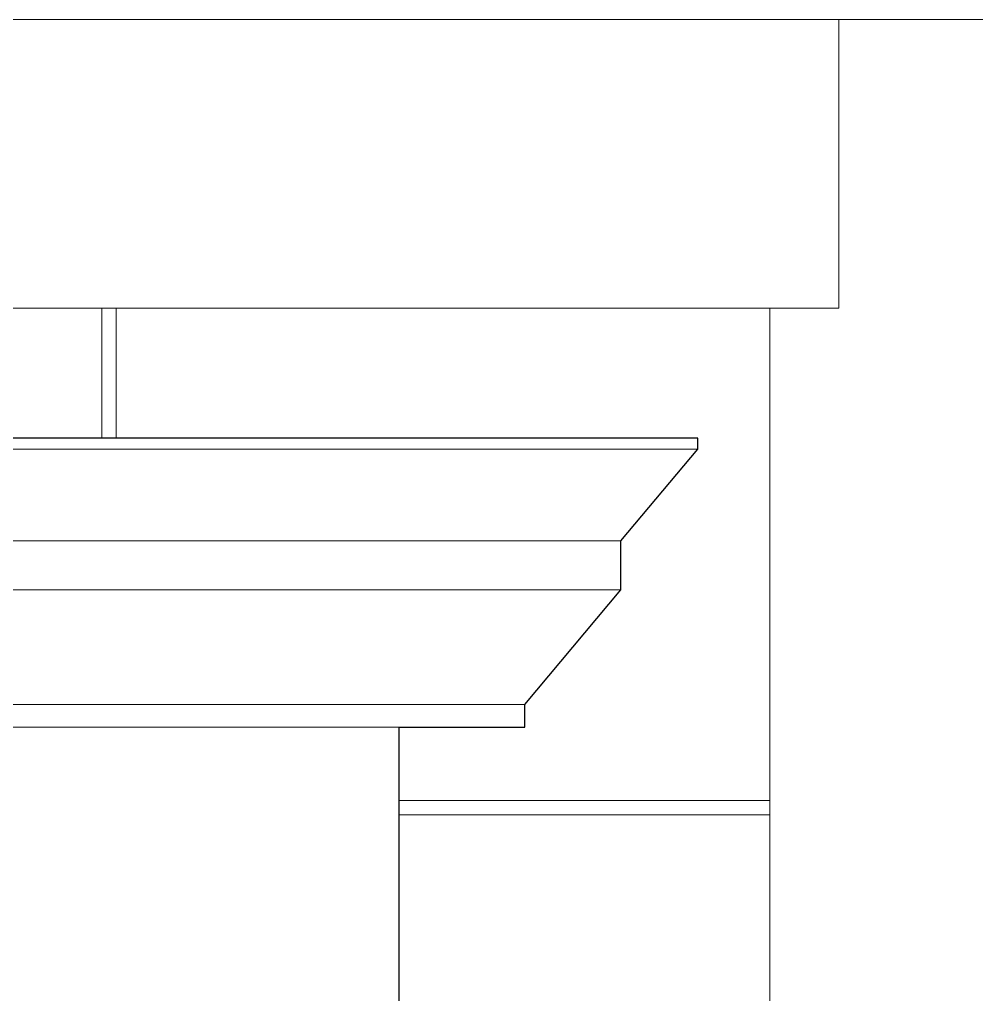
# Model space of a CAD drawing. Header units: millimetres. Extents: x -667 to -468, y -723 to -475.
# Drawn here: x -653.387 to -652.062, y -492.895 to -491.545 of the extents above; entities that cross this region are included whole.
import ezdxf

# ---------------------------------------------------------------- set-up
doc = ezdxf.new("R2010")
doc.units = ezdxf.units.MM
doc.layers.get('0').update_dxf_attribs({"lineweight": 9})
doc.layers.add('dinding', color=36, linetype='Continuous', lineweight=9)

msp = doc.modelspace()

# ---------------------------------------------------------------- linework, layer by layer
at = {"lineweight": 30}
for points in [[(-652.4483, -492.1249), (-654.2068, -492.1249)], [(-652.8616, -492.9249), (-652.8616, -492.5249), (-652.6877, -492.5249), (-652.6877, -492.4934), (-652.6877, -492.4934), (-652.5548, -492.3349), (-652.5548, -492.2668), (-652.4483, -492.1399), (-652.4483, -492.1249), (-652.6483, -492.1249)]]:
    msp.add_lwpolyline(points, dxfattribs=at)
at = {"layer": 'dinding'}
for p, q in [((-652.2532, -491.5449), (-653.6568, -491.5449)), ((-652.2532, -491.9449), (-652.2532, -491.5449)), ((-649.8183, -491.5449), (-652.2532, -491.5449)), ((-653.2733, -491.9449), (-654.2068, -491.9449)), ((-653.2733, -492.1249), (-653.2733, -491.9449)), ((-653.2533, -491.9449), (-653.2733, -491.9449)), ((-652.3483, -491.9449), (-653.2533, -491.9449)), ((-653.2533, -492.1249), (-653.2533, -491.9449)), ((-652.3483, -491.9449), (-652.3483, -492.6464)), ((-652.3483, -491.9449), (-652.2532, -491.9449)), ((-653.2733, -492.1249), (-654.2068, -492.1249)), ((-653.2533, -492.1249), (-653.2733, -492.1249)), ((-652.4483, -492.1249), (-653.2533, -492.1249)), ((-652.4483, -492.1249), (-652.6483, -492.1249)), ((-652.4483, -492.1399), (-652.4483, -492.1249)), ((-658.8483, -492.1399), (-652.4483, -492.1399)), ((-652.4483, -492.1399), (-652.5548, -492.2668)), ((-658.7418, -492.2668), (-652.5548, -492.2668)), ((-652.5548, -492.2668), (-652.5548, -492.3349)), ((-658.7418, -492.3349), (-652.5548, -492.3349)), ((-652.5548, -492.3349), (-652.6483, -492.4464)), ((-652.6483, -492.4464), (-652.6877, -492.4934)), ((-658.6088, -492.4934), (-652.6877, -492.4934)), ((-652.6877, -492.4934), (-652.6877, -492.5249)), ((-658.0616, -492.5249), (-653.1457, -492.5249)), ((-653.4457, -492.5249), (-652.8616, -492.5249)), ((-652.8616, -492.6264), (-652.8616, -492.5249)), ((-652.6877, -492.5249), (-652.8616, -492.5249)), ((-652.8616, -492.6264), (-652.3483, -492.6264)), ((-652.8616, -492.6464), (-652.8616, -492.6264)), ((-652.3483, -492.6264), (-652.3483, -492.6464)), ((-652.8616, -492.6464), (-652.3483, -492.6464)), ((-652.8616, -492.9249), (-652.8616, -492.6464)), ((-652.3483, -492.6464), (-652.3483, -494.5449))]:
    msp.add_line(p, q, dxfattribs=at)

doc.saveas('drawing.dxf')
